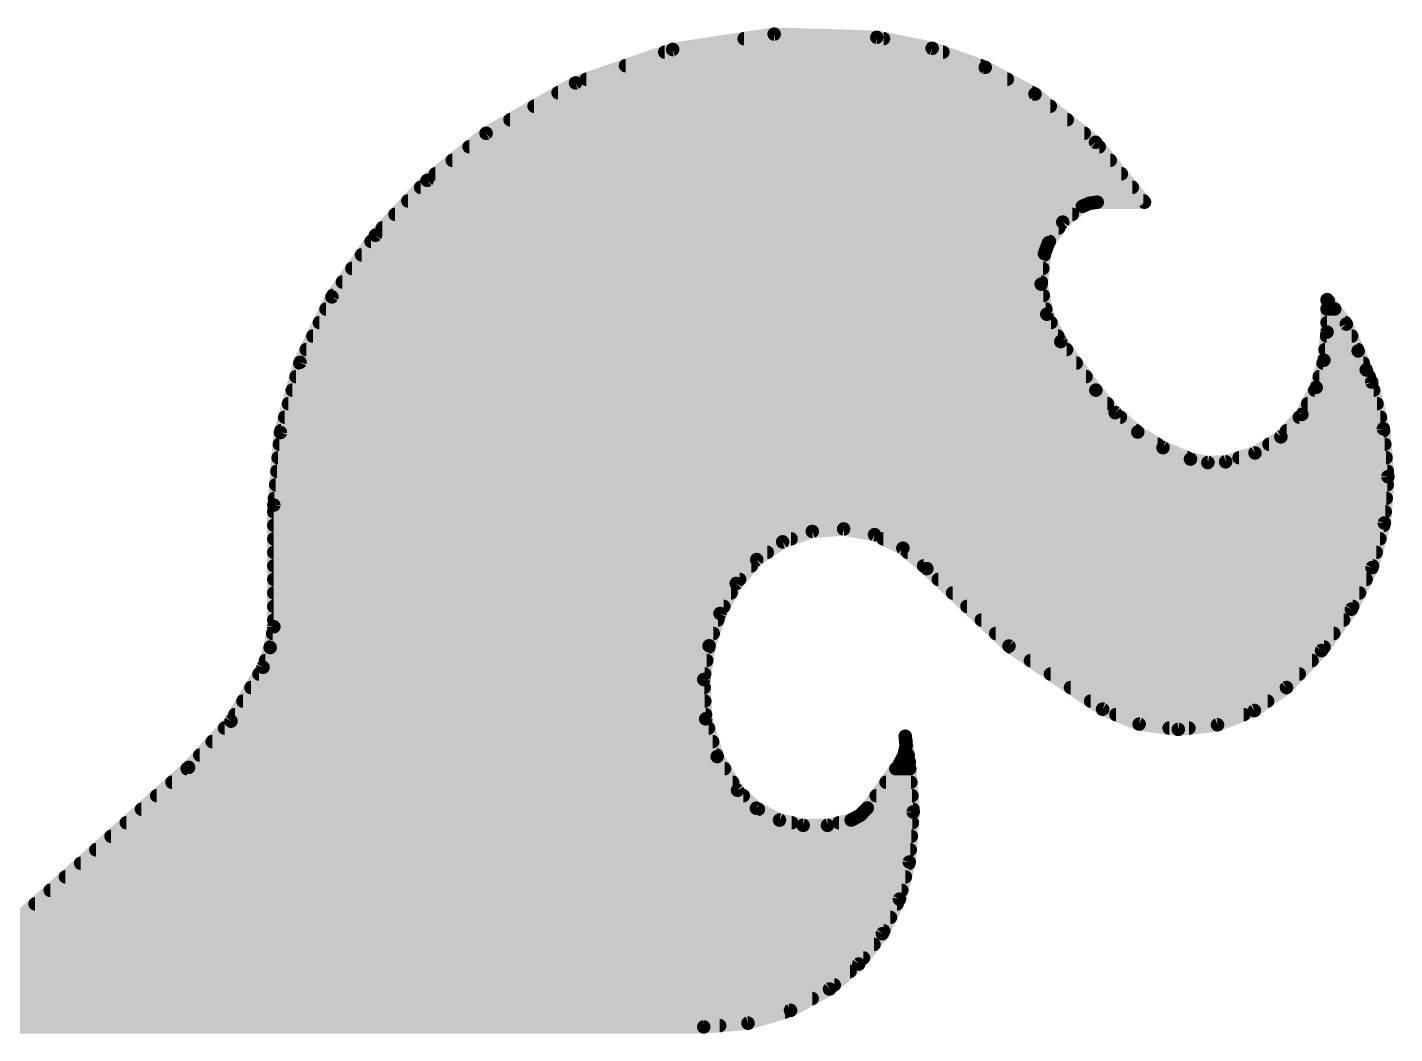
# Model space of a CAD drawing. Extents: x -22 to 85, y -18 to 35.
# Drawn here: x 22.181 to 24.75, y 13.523 to 15.414 of the extents above; entities that cross this region are included whole.
import ezdxf

# ---------------------------------------------------------------- set-up
doc = ezdxf.new("R2010")
doc.units = 0
doc.layers.add('22', color=53, linetype='CONTINUOUS')

msp = doc.modelspace()

# ---------------------------------------------------------------- linework, layer by layer
at = {"layer": '22', "const_width": 0.0254}
for points in [[(23.3934, 15.3721), (23.5841, 15.4009)], [(23.5841, 15.4009), (23.7769, 15.3949)], [(23.5277, 15.3924), (23.7895, 15.3924)], [(23.7769, 15.3949), (23.8809, 15.3742)], [(23.8809, 15.3742), (23.9807, 15.3384)], [(23.211, 15.3093), (23.3934, 15.3721)], [(23.3786, 15.367), (23.9011, 15.367)], [(23.3049, 15.3416), (23.9719, 15.3416)], [(23.9807, 15.3384), (24.0741, 15.2883)], [(23.0429, 15.2146), (23.211, 15.3093)], [(23.2311, 15.3162), (24.0221, 15.3162)], [(23.1782, 15.2908), (24.0694, 15.2908)], [(24.0741, 15.2883), (24.1878, 15.1977)], [(23.1331, 15.2654), (24.1028, 15.2654)], [(23.088, 15.24), (24.1347, 15.24)], [(22.9322, 15.1262), (23.0429, 15.2146)], [(23.0429, 15.2146), (24.1666, 15.2146)], [(24.1878, 15.1977), (24.2799, 15.0851)], [(23.0111, 15.1892), (24.1947, 15.1892)], [(22.9793, 15.1638), (24.2155, 15.1638)], [(22.835, 15.023), (22.9322, 15.1262)], [(22.9475, 15.1384), (24.2363, 15.1384)], [(22.9198, 15.113), (24.2571, 15.113)], [(22.8959, 15.0876), (24.2779, 15.0876)], [(24.163, 15.0774), (24.1263, 15.0477)], [(24.1765, 15.0831), (24.163, 15.0774)], [(24.191, 15.0851), (24.1765, 15.0831)], [(24.2799, 15.0851), (24.191, 15.0851)], [(22.8719, 15.0622), (24.1442, 15.0622)], [(24.1263, 15.0477), (24.0995, 15.0089)], [(22.7533, 14.9073), (22.835, 15.023)], [(22.848, 15.0368), (24.1188, 15.0368)], [(22.8268, 15.0114), (24.1012, 15.0114)], [(24.0995, 15.0089), (24.0919, 14.9885)], [(22.8089, 14.986), (24.0916, 14.986)], [(24.0919, 14.9885), (24.0858, 14.9313)], [(22.7909, 14.9606), (24.0889, 14.9606)], [(22.773, 14.9352), (24.0862, 14.9352)], [(24.0858, 14.9313), (24.0962, 14.8747)], [(22.6933, 14.7843), (22.7533, 14.9073)], [(22.7551, 14.9098), (24.0897, 14.9098)], [(24.6228, 14.8412), (24.6228, 14.9022)], [(24.6228, 14.9022), (24.6228, 14.9021)], [(24.6228, 14.9021), (24.6253, 14.8996)], [(24.6253, 14.8996), (24.6591, 14.8561)], [(22.7421, 14.8844), (24.0944, 14.8844)], [(24.0962, 14.8747), (24.1224, 14.8234)], [(24.6228, 14.8844), (24.6371, 14.8844)], [(22.7297, 14.859), (24.1042, 14.859)], [(24.6169, 14.7883), (24.6228, 14.8412)], [(24.6228, 14.859), (24.6569, 14.859)], [(24.6591, 14.8561), (24.6812, 14.8057)], [(22.7174, 14.8336), (24.1172, 14.8336)], [(24.1224, 14.8234), (24.1884, 14.732)], [(24.6219, 14.8336), (24.669, 14.8336)], [(22.6565, 14.6524), (22.6933, 14.7843)], [(22.705, 14.8082), (24.1334, 14.8082)], [(24.6024, 14.7371), (24.6169, 14.7883)], [(24.6191, 14.8082), (24.6801, 14.8082)], [(24.6812, 14.8057), (24.6964, 14.7701)], [(22.6929, 14.7828), (24.1517, 14.7828)], [(24.6153, 14.7828), (24.691, 14.7828)], [(24.6964, 14.7701), (24.7066, 14.7472)], [(22.6787, 14.732), (24.1884, 14.732)], [(22.6858, 14.7574), (24.1701, 14.7574)], [(24.1884, 14.732), (24.2248, 14.6896)], [(24.5754, 14.6863), (24.6024, 14.7371)], [(24.5997, 14.732), (24.7104, 14.732)], [(24.6081, 14.7574), (24.7021, 14.7574)], [(24.7066, 14.7472), (24.7286, 14.6595)], [(22.6716, 14.7066), (24.2102, 14.7066)], [(24.5862, 14.7066), (24.7168, 14.7066)], [(22.6645, 14.6812), (24.2346, 14.6812)], [(24.2248, 14.6896), (24.2672, 14.6533)], [(24.5362, 14.6443), (24.5754, 14.6863)], [(24.5706, 14.6812), (24.7231, 14.6812)], [(22.6574, 14.6558), (24.2643, 14.6558)], [(24.5469, 14.6558), (24.7289, 14.6558)], [(24.7286, 14.6595), (24.7371, 14.5694)], [(22.6441, 14.5161), (22.6565, 14.6524)], [(22.6545, 14.6304), (24.3043, 14.6304)], [(24.2672, 14.6533), (24.3147, 14.624)], [(24.4873, 14.614), (24.5362, 14.6443)], [(24.5137, 14.6304), (24.7313, 14.6304)], [(22.6522, 14.605), (24.3602, 14.605)], [(24.3147, 14.624), (24.3662, 14.6025)], [(24.4323, 14.5974), (24.4873, 14.614)], [(24.4575, 14.605), (24.7337, 14.605)], [(22.6499, 14.5796), (24.7361, 14.5796)], [(24.3662, 14.6025), (24.3989, 14.596)], [(24.3989, 14.596), (24.4323, 14.5974)], [(22.6476, 14.5542), (24.7359, 14.5542)], [(24.7371, 14.5694), (24.7305, 14.4825)], [(22.6453, 14.5288), (24.734, 14.5288)], [(22.6441, 14.2875), (22.6441, 14.5161)], [(22.6441, 14.5034), (24.7321, 14.5034)], [(22.6441, 14.478), (24.7292, 14.478)], [(24.7305, 14.4825), (24.7073, 14.3985)], [(22.6441, 14.4526), (23.6159, 14.4526)], [(23.6557, 14.4666), (23.6, 14.447)], [(23.7146, 14.4712), (23.6557, 14.4666)], [(23.7727, 14.4605), (23.7146, 14.4712)], [(23.826, 14.435), (23.7727, 14.4605)], [(23.7891, 14.4526), (24.7222, 14.4526)], [(22.6441, 14.4272), (23.5711, 14.4272)], [(23.6, 14.447), (23.5513, 14.4136)], [(23.8709, 14.3967), (23.826, 14.435)], [(23.8351, 14.4272), (24.7152, 14.4272)], [(22.6441, 14.4018), (23.5411, 14.4018)], [(23.5513, 14.4136), (23.5128, 14.3688)], [(23.8649, 14.4018), (24.7082, 14.4018)], [(24.7073, 14.3985), (24.6685, 14.3205)], [(22.6441, 14.3764), (23.5193, 14.3764)], [(24.0253, 14.2512), (23.8709, 14.3967)], [(23.8924, 14.3764), (24.6963, 14.3764)], [(22.6441, 14.351), (23.5032, 14.351)], [(23.5128, 14.3688), (23.4824, 14.3124)], [(23.9194, 14.351), (24.6837, 14.351)], [(22.6441, 14.3256), (23.4895, 14.3256)], [(23.9463, 14.3256), (24.671, 14.3256)], [(22.6441, 14.3002), (23.4783, 14.3002)], [(23.4824, 14.3124), (23.4619, 14.2517)], [(23.9733, 14.3002), (24.6539, 14.3002)], [(24.6685, 14.3205), (24.6125, 14.2428)], [(22.6373, 14.2485), (22.6441, 14.2875)], [(22.6419, 14.2748), (23.4697, 14.2748)], [(24.0003, 14.2748), (24.6355, 14.2748)], [(22.6238, 14.2113), (22.6373, 14.2485)], [(22.6374, 14.2494), (23.4615, 14.2494)], [(23.4619, 14.2517), (23.4518, 14.1884)], [(24.2011, 14.1326), (24.0253, 14.2512)], [(24.028, 14.2494), (24.6172, 14.2494)], [(22.6284, 14.224), (23.4575, 14.224)], [(24.0656, 14.224), (24.5947, 14.224)], [(24.6125, 14.2428), (24.5466, 14.1732)], [(22.5636, 14.1101), (22.6238, 14.2113)], [(22.6162, 14.1986), (23.4534, 14.1986)], [(24.1033, 14.1986), (24.5706, 14.1986)], [(22.6011, 14.1732), (23.4526, 14.1732)], [(23.4518, 14.1884), (23.4555, 14.1144)], [(24.1409, 14.1732), (24.5466, 14.1732)], [(24.5466, 14.1732), (24.4862, 14.1301)], [(22.586, 14.1478), (23.4538, 14.1478)], [(24.1786, 14.1478), (24.5111, 14.1478)], [(22.5709, 14.1224), (23.4551, 14.1224)], [(24.2698, 14.1046), (24.2011, 14.1326)], [(24.2262, 14.1224), (24.4664, 14.1224)], [(24.4862, 14.1301), (24.417, 14.1033)], [(22.4841, 14.0233), (22.5636, 14.1101)], [(22.5516, 14.097), (23.4608, 14.097)], [(23.4555, 14.1144), (23.4771, 14.0436)], [(24.3433, 14.0947), (24.2698, 14.1046)], [(24.3262, 14.097), (24.3632, 14.097)], [(24.417, 14.1033), (24.3433, 14.0947)], [(22.5283, 14.0716), (23.4685, 14.0716)], [(23.8285, 14.0467), (23.832, 14.0641)], [(23.8303, 14.0818), (23.8379, 14.0335)], [(23.832, 14.0641), (23.8303, 14.0818)], [(23.8313, 14.0716), (23.8319, 14.0716)], [(22.5051, 14.0462), (23.4763, 14.0462)], [(23.4771, 14.0436), (23.5153, 13.9802)], [(23.8201, 14.031), (23.8285, 14.0467)], [(23.8283, 14.0462), (23.8359, 14.0462)], [(21.9354, 13.5357), (22.4841, 14.0233)], [(22.4813, 14.0208), (23.4908, 14.0208)], [(23.7592, 13.9471), (23.8201, 14.031)], [(23.8127, 14.0208), (23.8389, 14.0208)], [(23.8379, 14.0335), (23.8453, 13.9395)], [(22.4527, 13.9954), (23.5061, 13.9954)], [(23.7943, 13.9954), (23.8409, 13.9954)], [(22.4241, 13.97), (23.526, 13.97)], [(23.5153, 13.9802), (23.5507, 13.9465)], [(23.7758, 13.97), (23.8429, 13.97)], [(22.3955, 13.9446), (23.5544, 13.9446)], [(23.5507, 13.9465), (23.5941, 13.9243)], [(23.7458, 13.9333), (23.7592, 13.9471)], [(23.7568, 13.9446), (23.8449, 13.9446)], [(23.8453, 13.9395), (23.8379, 13.8455)], [(22.367, 13.9192), (23.617, 13.9192)], [(23.5941, 13.9243), (23.6386, 13.9144)], [(23.6386, 13.9144), (23.6842, 13.9144)], [(23.6842, 13.9144), (23.7287, 13.9243)], [(23.7058, 13.9192), (23.8437, 13.9192)], [(23.7287, 13.9243), (23.7458, 13.9333)], [(22.3384, 13.8938), (23.8417, 13.8938)], [(22.3098, 13.8684), (23.8397, 13.8684)], [(22.2812, 13.843), (23.8372, 13.843)], [(23.8379, 13.8455), (23.8195, 13.7756)], [(22.2526, 13.8176), (23.8306, 13.8176)], [(22.224, 13.7922), (23.8239, 13.7922)], [(22.1955, 13.7668), (23.8151, 13.7668)], [(23.8195, 13.7756), (23.7874, 13.7108)], [(22.1669, 13.7414), (23.8026, 13.7414)], [(22.1383, 13.716), (23.79, 13.716)], [(23.7874, 13.7108), (23.743, 13.6538)], [(22.1097, 13.6906), (23.7717, 13.6906)], [(22.0811, 13.6652), (23.7519, 13.6652)], [(23.743, 13.6538), (23.688, 13.6068)], [(22.0525, 13.6398), (23.7266, 13.6398)], [(22.024, 13.6144), (23.6969, 13.6144)], [(23.688, 13.6068), (23.6148, 13.5667)], [(21.9954, 13.589), (23.6555, 13.589)], [(21.9668, 13.5636), (23.6045, 13.5636)], [(23.6148, 13.5667), (23.5349, 13.5427)], [(23.4518, 13.5357), (21.9354, 13.5357)], [(21.9382, 13.5382), (23.4817, 13.5382)], [(23.5349, 13.5427), (23.4518, 13.5357)]]:
    msp.add_lwpolyline(points, dxfattribs=at)
at = {"layer": '22', "const_width": 0.0127}
for points in [[(23.5843, 15.4073, 1), (23.5839, 15.3946)], [(23.585, 15.3947, 1), (23.5831, 15.4072)], [(23.5277, 15.3987, 1), (23.5277, 15.3861)], [(23.7781, 15.4011, 1), (23.7757, 15.3887)], [(23.7767, 15.3886, 1), (23.7771, 15.4012)], [(23.7895, 15.3861, 1), (23.7895, 15.3987)], [(23.883, 15.3802, 1), (23.8787, 15.3683)], [(23.8796, 15.368, 1), (23.8821, 15.3805)], [(23.3786, 15.3734, 1), (23.3786, 15.3607)], [(23.3924, 15.3784, 1), (23.3943, 15.3658)], [(23.3954, 15.3661, 1), (23.3913, 15.3781)], [(23.9011, 15.3607, 1), (23.9011, 15.3734)], [(23.3049, 15.348, 1), (23.3049, 15.3353)], [(23.9719, 15.3353, 1), (23.9719, 15.348)], [(23.9837, 15.344, 1), (23.9777, 15.3328)], [(23.9785, 15.3325, 1), (23.9828, 15.3444)], [(23.2089, 15.3153, 1), (23.213, 15.3033)], [(23.2141, 15.3037, 1), (23.2079, 15.3148)], [(23.2311, 15.3225, 1), (23.2311, 15.3099)], [(24.0221, 15.3099, 1), (24.0221, 15.3225)], [(23.1782, 15.2972, 1), (23.1782, 15.2845)], [(24.0781, 15.2933, 1), (24.0701, 15.2833)], [(24.0694, 15.2845, 1), (24.0694, 15.2972)], [(24.0711, 15.2827, 1), (24.0771, 15.2939)], [(23.1331, 15.2718, 1), (23.1331, 15.2591)], [(24.1028, 15.2591, 1), (24.1028, 15.2718)], [(23.088, 15.2463, 1), (23.088, 15.2337)], [(24.1347, 15.2337, 1), (24.1347, 15.2463)], [(23.0429, 15.221, 1), (23.0429, 15.2083)], [(23.0398, 15.2201, 1), (23.046, 15.2091)], [(23.0469, 15.2096, 1), (23.0389, 15.2196)], [(24.1666, 15.2083, 1), (24.1666, 15.221)], [(24.1927, 15.2017, 1), (24.1829, 15.1936)], [(24.1839, 15.1927, 1), (24.1918, 15.2026)], [(23.0111, 15.1956, 1), (23.0111, 15.1829)], [(24.1947, 15.1829, 1), (24.1947, 15.1956)], [(22.9793, 15.1701, 1), (22.9793, 15.1575)], [(24.2155, 15.1575, 1), (24.2155, 15.1701)], [(22.9282, 15.1311, 1), (22.9362, 15.1212)], [(22.9368, 15.1218, 1), (22.9276, 15.1305)], [(22.9475, 15.1448, 1), (22.9475, 15.1321)], [(24.2363, 15.1321, 1), (24.2363, 15.1448)], [(22.9198, 15.1194, 1), (22.9198, 15.1067)], [(24.2571, 15.1067, 1), (24.2571, 15.1194)], [(22.8959, 15.0939, 1), (22.8959, 15.0813)], [(24.1605, 15.0832, 1), (24.1655, 15.0716)], [(24.167, 15.0725, 1), (24.159, 15.0823)], [(24.1756, 15.0894, 1), (24.1773, 15.0768)], [(24.179, 15.0773, 1), (24.174, 15.089)], [(24.191, 15.0915, 1), (24.191, 15.0788)], [(24.1919, 15.0788, 1), (24.1901, 15.0914)], [(24.275, 15.0811, 1), (24.2848, 15.0891)], [(24.2779, 15.0813, 1), (24.2779, 15.0939)], [(24.2799, 15.0788, 1), (24.2799, 15.0915)], [(22.8719, 15.0686, 1), (22.8719, 15.0559)], [(24.1223, 15.0527, 1), (24.1303, 15.0428)], [(24.1315, 15.0441, 1), (24.1211, 15.0513)], [(24.1442, 15.0559, 1), (24.1442, 15.0686)], [(22.8304, 15.0274, 1), (22.8397, 15.0187)], [(22.8402, 15.0194, 1), (22.8298, 15.0267)], [(22.848, 15.0432, 1), (22.848, 15.0305)], [(24.1188, 15.0305, 1), (24.1188, 15.0432)], [(22.8268, 15.0177, 1), (22.8268, 15.0051)], [(24.0943, 15.0125, 1), (24.1047, 15.0053)], [(24.1055, 15.0067, 1), (24.0935, 15.0111)], [(24.1012, 15.0051, 1), (24.1012, 15.0177)], [(22.8089, 14.9924, 1), (22.8089, 14.9797)], [(24.0982, 14.9878, 1), (24.0856, 14.9892)], [(24.0859, 14.9907, 1), (24.0979, 14.9863)], [(24.0916, 14.9797, 1), (24.0916, 14.9924)], [(22.7909, 14.967, 1), (22.7909, 14.9543)], [(24.0889, 14.9543, 1), (24.0889, 14.967)], [(22.773, 14.9415, 1), (22.773, 14.9289)], [(24.092, 14.9324, 1), (24.0795, 14.9301)], [(24.0794, 14.9319, 1), (24.0921, 14.9306)], [(24.0862, 14.9289, 1), (24.0862, 14.9415)], [(22.7481, 14.911, 1), (22.7585, 14.9036)], [(22.759, 14.9045, 1), (22.7476, 14.9101)], [(22.7551, 14.9162, 1), (22.7551, 14.9035)], [(24.0897, 14.9035, 1), (24.0897, 14.9162)], [(24.6292, 14.9022, 1), (24.6165, 14.9022)], [(24.6292, 14.9022, 1), (24.6165, 14.9022)], [(24.6273, 14.9066, 1), (24.6183, 14.8976)], [(24.6165, 14.9021, 1), (24.6292, 14.9021)], [(24.6303, 14.9035, 1), (24.6203, 14.8957)], [(24.6208, 14.8951, 1), (24.6298, 14.9041)], [(22.7421, 14.8908, 1), (22.7421, 14.8781)], [(24.1019, 14.8776, 1), (24.0906, 14.8718)], [(24.09, 14.8735, 1), (24.1025, 14.8758)], [(24.0944, 14.8781, 1), (24.0944, 14.8908)], [(24.6228, 14.8908, 1), (24.6228, 14.8781)], [(24.6371, 14.8781, 1), (24.6371, 14.8908)], [(22.7297, 14.8653, 1), (22.7297, 14.8527)], [(24.1042, 14.8527, 1), (24.1042, 14.8653)], [(24.6291, 14.8405, 1), (24.6165, 14.8419)], [(24.6165, 14.8412, 1), (24.6292, 14.8412)], [(24.6228, 14.8653, 1), (24.6228, 14.8527)], [(24.6649, 14.8587, 1), (24.6533, 14.8536)], [(24.6541, 14.8522, 1), (24.6641, 14.86)], [(24.6569, 14.8527, 1), (24.6569, 14.8653)], [(22.7174, 14.8399, 1), (22.7174, 14.8273)], [(24.1275, 14.8271, 1), (24.1173, 14.8197)], [(24.1167, 14.8205, 1), (24.1281, 14.8263)], [(24.1172, 14.8273, 1), (24.1172, 14.8399)], [(24.6219, 14.8399, 1), (24.6219, 14.8273)], [(24.669, 14.8273, 1), (24.669, 14.8399)], [(22.6994, 14.7826, 1), (22.6872, 14.786)], [(22.705, 14.8146, 1), (22.705, 14.8019)], [(24.1334, 14.8019, 1), (24.1334, 14.8146)], [(24.623, 14.7866, 1), (24.6108, 14.79)], [(24.6191, 14.8146, 1), (24.6191, 14.8019)], [(24.687, 14.8082, 1), (24.6754, 14.8032)], [(24.6754, 14.8032, 1), (24.687, 14.8082)], [(24.6801, 14.8019, 1), (24.6801, 14.8146)], [(22.6929, 14.7891, 1), (22.6929, 14.7765)], [(22.6876, 14.787, 1), (22.699, 14.7815)], [(24.1517, 14.7765, 1), (24.1517, 14.7891)], [(24.6153, 14.7891, 1), (24.6153, 14.7765)], [(24.6106, 14.789, 1), (24.6232, 14.7876)], [(24.7022, 14.7727, 1), (24.6906, 14.7675)], [(24.6906, 14.7676, 1), (24.7022, 14.7726)], [(24.691, 14.7765, 1), (24.691, 14.7891)], [(22.6787, 14.7384, 1), (22.6787, 14.7257)], [(22.6858, 14.7637, 1), (22.6858, 14.7511)], [(24.1701, 14.7511, 1), (24.1701, 14.7637)], [(24.1932, 14.7361, 1), (24.1836, 14.7279)], [(24.1884, 14.7257, 1), (24.1884, 14.7384)], [(24.5997, 14.7384, 1), (24.5997, 14.7257)], [(24.5963, 14.7388, 1), (24.6085, 14.7354)], [(24.608, 14.7341, 1), (24.5968, 14.7401)], [(24.6081, 14.7637, 1), (24.6081, 14.7511)], [(24.7128, 14.7487, 1), (24.7004, 14.7457)], [(24.7008, 14.7446, 1), (24.7124, 14.7498)], [(24.7021, 14.7511, 1), (24.7021, 14.7637)], [(24.7104, 14.7257, 1), (24.7104, 14.7384)], [(22.6716, 14.7129, 1), (22.6716, 14.7003)], [(24.1833, 14.7283, 1), (24.1935, 14.7357)], [(24.2102, 14.7003, 1), (24.2102, 14.7129)], [(24.5862, 14.7129, 1), (24.5862, 14.7003)], [(24.7168, 14.7003, 1), (24.7168, 14.7129)], [(22.6645, 14.6875, 1), (22.6645, 14.6749)], [(24.2289, 14.6945, 1), (24.2207, 14.6848)], [(24.22, 14.6855, 1), (24.2296, 14.6938)], [(24.2346, 14.6749, 1), (24.2346, 14.6875)], [(24.5706, 14.6875, 1), (24.5706, 14.6749)], [(24.5698, 14.6893, 1), (24.581, 14.6834)], [(24.5801, 14.682, 1), (24.5708, 14.6907)], [(24.7231, 14.6749, 1), (24.7231, 14.6875)], [(22.6574, 14.6622, 1), (22.6574, 14.6495)], [(24.2643, 14.6495, 1), (24.2643, 14.6622)], [(24.5469, 14.6622, 1), (24.5469, 14.6495)], [(24.7349, 14.6601, 1), (24.7222, 14.6588)], [(24.7289, 14.6495, 1), (24.7289, 14.6622)], [(22.6545, 14.6367, 1), (22.6545, 14.6241)], [(22.6504, 14.6541, 1), (22.6626, 14.6507)], [(22.6628, 14.6518, 1), (22.6502, 14.653)], [(24.2705, 14.6587, 1), (24.2639, 14.6479)], [(24.2631, 14.6485, 1), (24.2713, 14.6581)], [(24.3043, 14.6241, 1), (24.3043, 14.6367)], [(24.5137, 14.6367, 1), (24.5137, 14.6241)], [(24.5315, 14.6487, 1), (24.5408, 14.64)], [(24.5395, 14.639, 1), (24.5328, 14.6497)], [(24.7224, 14.6579, 1), (24.7347, 14.661)], [(24.7313, 14.6241, 1), (24.7313, 14.6367)], [(22.6522, 14.6113, 1), (22.6522, 14.5987)], [(24.3171, 14.6298, 1), (24.3122, 14.6181)], [(24.3114, 14.6186, 1), (24.318, 14.6294)], [(24.3602, 14.5987, 1), (24.3602, 14.6113)], [(24.4575, 14.6113, 1), (24.4575, 14.5987)], [(24.484, 14.6194, 1), (24.4907, 14.6086)], [(24.4892, 14.6079, 1), (24.4855, 14.6201)], [(24.7337, 14.5987, 1), (24.7337, 14.6113)], [(22.6499, 14.586, 1), (22.6499, 14.5733)], [(24.3674, 14.6087, 1), (24.365, 14.5963)], [(24.3638, 14.5966, 1), (24.3686, 14.6084)], [(24.3987, 14.6023, 1), (24.3992, 14.5896)], [(24.3977, 14.5898, 1), (24.4002, 14.6022)], [(24.4305, 14.6035, 1), (24.4341, 14.5913)], [(24.4326, 14.5911, 1), (24.432, 14.6037)], [(24.7361, 14.5733, 1), (24.7361, 14.586)], [(22.6476, 14.5606, 1), (22.6476, 14.5479)], [(24.7434, 14.5689, 1), (24.7308, 14.5699)], [(24.7308, 14.5688, 1), (24.7434, 14.57)], [(24.7359, 14.5479, 1), (24.7359, 14.5606)], [(22.6453, 14.5351, 1), (22.6453, 14.5225)], [(24.734, 14.5225, 1), (24.734, 14.5351)], [(22.6505, 14.5161, 1), (22.6378, 14.5161)], [(22.6378, 14.5167, 1), (22.6504, 14.5155)], [(22.6441, 14.5098, 1), (22.6441, 14.4971)], [(24.7321, 14.4971, 1), (24.7321, 14.5098)], [(22.6441, 14.4844, 1), (22.6441, 14.4717)], [(24.7241, 14.483, 1), (24.7368, 14.482)], [(24.7366, 14.4808, 1), (24.7244, 14.4842)], [(24.7292, 14.4717, 1), (24.7292, 14.4844)], [(22.6441, 14.4589, 1), (22.6441, 14.4463)], [(23.6159, 14.4463, 1), (23.6159, 14.4589)], [(23.6552, 14.473, 1), (23.6562, 14.4603)], [(23.6578, 14.4607, 1), (23.6536, 14.4726)], [(23.7157, 14.4775, 1), (23.7134, 14.465)], [(23.7151, 14.4649, 1), (23.7141, 14.4776)], [(23.7754, 14.4662, 1), (23.7699, 14.4547)], [(23.7715, 14.4542, 1), (23.7738, 14.4667)], [(23.7891, 14.4589, 1), (23.7891, 14.4463)], [(24.7222, 14.4463, 1), (24.7222, 14.4589)], [(22.6441, 14.4336, 1), (22.6441, 14.4209)], [(23.5711, 14.4209, 1), (23.5711, 14.4336)], [(23.5979, 14.453, 1), (23.6021, 14.441)], [(23.6036, 14.4418, 1), (23.5964, 14.4522)], [(23.8301, 14.4399, 1), (23.8218, 14.4302)], [(23.8232, 14.4293, 1), (23.8287, 14.4408)], [(23.8351, 14.4336, 1), (23.8351, 14.4209)], [(24.7152, 14.4209, 1), (24.7152, 14.4336)], [(22.6441, 14.4082, 1), (22.6441, 14.3955)], [(23.5411, 14.3955, 1), (23.5411, 14.4082)], [(23.5477, 14.4189, 1), (23.5548, 14.4084)], [(23.5561, 14.4095, 1), (23.5464, 14.4178)], [(23.8649, 14.4082, 1), (23.8649, 14.3955)], [(24.713, 14.3957, 1), (24.7016, 14.4013)], [(24.7082, 14.3955, 1), (24.7082, 14.4082)], [(22.6441, 14.3827, 1), (22.6441, 14.3701)], [(23.5193, 14.3701, 1), (23.5193, 14.3827)], [(23.8753, 14.4013, 1), (23.8665, 14.3921)], [(23.8668, 14.3919, 1), (23.875, 14.4015)], [(23.8924, 14.3827, 1), (23.8924, 14.3701)], [(24.6963, 14.3701, 1), (24.6963, 14.3827)], [(24.7012, 14.4002, 1), (24.7134, 14.3968)], [(22.6441, 14.3574, 1), (22.6441, 14.3447)], [(23.5032, 14.3447, 1), (23.5032, 14.3574)], [(23.508, 14.3729, 1), (23.5176, 14.3647)], [(23.5184, 14.3658, 1), (23.5072, 14.3718)], [(23.9194, 14.3574, 1), (23.9194, 14.3447)], [(24.6837, 14.3447, 1), (24.6837, 14.3574)], [(22.6441, 14.332, 1), (22.6441, 14.3193)], [(23.4895, 14.3193, 1), (23.4895, 14.332)], [(23.9463, 14.332, 1), (23.9463, 14.3193)], [(24.671, 14.3193, 1), (24.671, 14.332)], [(22.6441, 14.3065, 1), (22.6441, 14.2939)], [(23.4768, 14.3154, 1), (23.488, 14.3094)], [(23.4884, 14.3104, 1), (23.4764, 14.3144)], [(23.4783, 14.2939, 1), (23.4783, 14.3065)], [(23.9733, 14.3065, 1), (23.9733, 14.2939)], [(24.6539, 14.2939, 1), (24.6539, 14.3065)], [(24.6628, 14.3233, 1), (24.6742, 14.3177)], [(24.6737, 14.3168, 1), (24.6633, 14.3242)], [(22.6419, 14.2812, 1), (22.6419, 14.2685)], [(22.6504, 14.2864, 1), (22.6378, 14.2886)], [(22.6378, 14.2875, 1), (22.6505, 14.2875)], [(23.4697, 14.2685, 1), (23.4697, 14.2812)], [(24.0003, 14.2812, 1), (24.0003, 14.2685)], [(24.6355, 14.2685, 1), (24.6355, 14.2812)], [(22.6374, 14.2558, 1), (22.6374, 14.2431)], [(22.6432, 14.2464, 1), (22.6313, 14.2507)], [(23.4681, 14.2507, 1), (23.4556, 14.2527)], [(23.4559, 14.2537, 1), (23.4679, 14.2497)], [(23.4615, 14.2431, 1), (23.4615, 14.2558)], [(24.0288, 14.2565, 1), (24.0217, 14.246)], [(24.0209, 14.2466, 1), (24.0296, 14.2558)], [(24.028, 14.2558, 1), (24.028, 14.2431)], [(24.6172, 14.2431, 1), (24.6172, 14.2558)], [(22.6284, 14.2303, 1), (22.6284, 14.2177)], [(22.631, 14.2496, 1), (22.6435, 14.2474)], [(23.4575, 14.2177, 1), (23.4575, 14.2303)], [(24.0656, 14.2303, 1), (24.0656, 14.2177)], [(24.5947, 14.2177, 1), (24.5947, 14.2303)], [(24.6073, 14.2465, 1), (24.6176, 14.2391)], [(24.6171, 14.2384, 1), (24.6078, 14.2472)], [(22.6162, 14.205, 1), (22.6162, 14.1923)], [(22.6178, 14.2135, 1), (22.6298, 14.2091)], [(22.6293, 14.2081, 1), (22.6183, 14.2145)], [(23.4534, 14.1923, 1), (23.4534, 14.205)], [(24.1033, 14.205, 1), (24.1033, 14.1923)], [(24.5706, 14.1923, 1), (24.5706, 14.205)], [(22.6011, 14.1796, 1), (22.6011, 14.1669)], [(23.4581, 14.1887, 1), (23.4455, 14.1881)], [(23.4455, 14.1894, 1), (23.4581, 14.1874)], [(23.4526, 14.1669, 1), (23.4526, 14.1796)], [(24.1409, 14.1796, 1), (24.1409, 14.1669)], [(24.542, 14.1776, 1), (24.5512, 14.1688)], [(24.5503, 14.168, 1), (24.5429, 14.1784)], [(24.5466, 14.1669, 1), (24.5466, 14.1796)], [(22.586, 14.1541, 1), (22.586, 14.1415)], [(23.4538, 14.1415, 1), (23.4538, 14.1541)], [(24.1786, 14.1541, 1), (24.1786, 14.1415)], [(24.5111, 14.1415, 1), (24.5111, 14.1541)], [(22.5709, 14.1288, 1), (22.5709, 14.1161)], [(23.4551, 14.1161, 1), (23.4551, 14.1288)], [(24.2035, 14.1385, 1), (24.1987, 14.1267)], [(24.1975, 14.1273, 1), (24.2047, 14.1379)], [(24.2262, 14.1288, 1), (24.2262, 14.1161)], [(24.4664, 14.1161, 1), (24.4664, 14.1288)], [(24.4825, 14.1352, 1), (24.4899, 14.1249)], [(24.4885, 14.1241, 1), (24.4839, 14.136)], [(22.5516, 14.1034, 1), (22.5516, 14.0907)], [(22.5582, 14.1134, 1), (22.5691, 14.1069)], [(22.5683, 14.1058, 1), (22.5589, 14.1144)], [(23.4615, 14.1163, 1), (23.4494, 14.1126)], [(23.4491, 14.1141, 1), (23.4618, 14.1148)], [(23.4608, 14.0907, 1), (23.4608, 14.1034)], [(24.2707, 14.1109, 1), (24.269, 14.0983)], [(24.2674, 14.0988, 1), (24.2722, 14.1105)], [(24.3262, 14.1034, 1), (24.3262, 14.0907)], [(24.3426, 14.101, 1), (24.3441, 14.0884)], [(24.3425, 14.0884, 1), (24.3442, 14.101)], [(24.3632, 14.0907, 1), (24.3632, 14.1034)], [(24.4147, 14.1093, 1), (24.4193, 14.0974)], [(24.4178, 14.097, 1), (24.4163, 14.1096)], [(22.5283, 14.0779, 1), (22.5283, 14.0653)], [(23.4685, 14.0653, 1), (23.4685, 14.0779)], [(23.8366, 14.0828, 1), (23.824, 14.0808)], [(23.8366, 14.0824, 1), (23.824, 14.0812)], [(23.8313, 14.0779, 1), (23.8313, 14.0653)], [(23.8382, 14.0628, 1), (23.8258, 14.0654)], [(23.8319, 14.0653, 1), (23.8319, 14.0779)], [(22.5051, 14.0526, 1), (22.5051, 14.0399)], [(23.4825, 14.0469, 1), (23.4716, 14.0403)], [(23.471, 14.0418, 1), (23.4832, 14.0455)], [(23.4763, 14.0399, 1), (23.4763, 14.0526)], [(23.8283, 14.0526, 1), (23.8283, 14.0399)], [(23.8223, 14.0479, 1), (23.8347, 14.0454)], [(23.8341, 14.0437, 1), (23.8229, 14.0497)], [(23.8257, 14.0635, 1), (23.8383, 14.0647)], [(23.8359, 14.0399, 1), (23.8359, 14.0526)], [(22.4813, 14.0272, 1), (22.4813, 14.0145)], [(22.4794, 14.0276, 1), (22.4888, 14.019)], [(22.4883, 14.0186, 1), (22.4799, 14.028)], [(23.4908, 14.0145, 1), (23.4908, 14.0272)], [(23.8127, 14.0272, 1), (23.8127, 14.0145)], [(23.8145, 14.034, 1), (23.8257, 14.028)], [(23.8252, 14.0273, 1), (23.815, 14.0347)], [(23.8442, 14.034, 1), (23.8316, 14.033)], [(23.8316, 14.0325, 1), (23.8442, 14.0345)], [(23.8389, 14.0145, 1), (23.8389, 14.0272)], [(22.4527, 14.0017, 1), (22.4527, 13.9891)], [(23.5061, 13.9891, 1), (23.5061, 14.0017)], [(23.7943, 14.0017, 1), (23.7943, 13.9891)], [(23.8409, 13.9891, 1), (23.8409, 14.0017)], [(22.4241, 13.9764, 1), (22.4241, 13.9637)], [(23.5197, 13.9848, 1), (23.5109, 13.9756)], [(23.5099, 13.9769, 1), (23.5207, 13.9835)], [(23.526, 13.9637, 1), (23.526, 13.9764)], [(23.7758, 13.9764, 1), (23.7758, 13.9637)], [(23.8429, 13.9637, 1), (23.8429, 13.9764)], [(22.3955, 13.951, 1), (22.3955, 13.9383)], [(23.5535, 13.9522, 1), (23.5478, 13.9409)], [(23.5463, 13.9419, 1), (23.555, 13.9511)], [(23.5544, 13.9383, 1), (23.5544, 13.951)], [(23.7568, 13.951, 1), (23.7568, 13.9383)], [(23.7541, 13.9508, 1), (23.7643, 13.9434)], [(23.7637, 13.9427, 1), (23.7547, 13.9515)], [(23.8516, 13.939, 1), (23.8389, 13.94)], [(23.8449, 13.9383, 1), (23.8449, 13.951)], [(22.367, 13.9255, 1), (22.367, 13.9129)], [(23.5955, 13.9305, 1), (23.5927, 13.9181)], [(23.5912, 13.9186, 1), (23.597, 13.93)], [(23.617, 13.9129, 1), (23.617, 13.9255)], [(23.6386, 13.9207, 1), (23.6386, 13.908)], [(23.6372, 13.9082, 1), (23.64, 13.9206)], [(23.6828, 13.9206, 1), (23.6856, 13.9082)], [(23.6842, 13.908, 1), (23.6842, 13.9207)], [(23.7058, 13.9255, 1), (23.7058, 13.9129)], [(23.7257, 13.9299, 1), (23.7317, 13.9187)], [(23.7301, 13.9181, 1), (23.7273, 13.9305)], [(23.7412, 13.9377, 1), (23.7503, 13.9289)], [(23.7487, 13.9277, 1), (23.7428, 13.9389)], [(23.8389, 13.939, 1), (23.8516, 13.94)], [(23.8437, 13.9129, 1), (23.8437, 13.9255)], [(22.3384, 13.9002, 1), (22.3384, 13.8875)], [(23.8417, 13.8875, 1), (23.8417, 13.9002)], [(22.3098, 13.8748, 1), (22.3098, 13.8621)], [(23.8397, 13.8621, 1), (23.8397, 13.8748)], [(22.2812, 13.8493, 1), (22.2812, 13.8367)], [(23.8316, 13.846, 1), (23.8442, 13.845)], [(23.844, 13.8439, 1), (23.8318, 13.8471)], [(23.8372, 13.8367, 1), (23.8372, 13.8493)], [(22.2526, 13.8239, 1), (22.2526, 13.8113)], [(23.8306, 13.8113, 1), (23.8306, 13.8239)], [(22.224, 13.7986, 1), (22.224, 13.7859)], [(23.8239, 13.7859, 1), (23.8239, 13.7986)], [(22.1955, 13.7731, 1), (22.1955, 13.7605)], [(23.8133, 13.7772, 1), (23.8256, 13.774)], [(23.8252, 13.7728, 1), (23.8138, 13.7784)], [(23.8151, 13.7605, 1), (23.8151, 13.7731)], [(23.8026, 13.7351, 1), (23.8026, 13.7477)], [(23.7817, 13.7136, 1), (23.7931, 13.708)], [(23.7924, 13.7069, 1), (23.7824, 13.7147)], [(23.79, 13.7097, 1), (23.79, 13.7224)], [(23.7717, 13.6843, 1), (23.7717, 13.6969)], [(23.7471, 13.6489, 1), (23.7389, 13.6586)], [(23.7519, 13.6589, 1), (23.7519, 13.6715)], [(23.7266, 13.6335, 1), (23.7266, 13.6462)], [(23.738, 13.6577, 1), (23.748, 13.6499)], [(23.6839, 13.6116, 1), (23.6921, 13.602)], [(23.6911, 13.6012, 1), (23.6849, 13.6124)], [(23.6969, 13.6081, 1), (23.6969, 13.6207)], [(23.6555, 13.5827, 1), (23.6555, 13.5953)], [(23.6045, 13.5573, 1), (23.6045, 13.57)], [(23.6118, 13.5723, 1), (23.6179, 13.5611)], [(23.6167, 13.5606, 1), (23.613, 13.5728)], [(23.4513, 13.542, 1), (23.4523, 13.5294)], [(23.4518, 13.5294, 1), (23.4518, 13.542)], [(23.4817, 13.5319, 1), (23.4817, 13.5445)], [(23.5331, 13.5487, 1), (23.5368, 13.5366)], [(23.5355, 13.5363, 1), (23.5344, 13.549)]]:
    msp.add_lwpolyline(points, format="xyb", dxfattribs=at)

doc.saveas('drawing.dxf')
